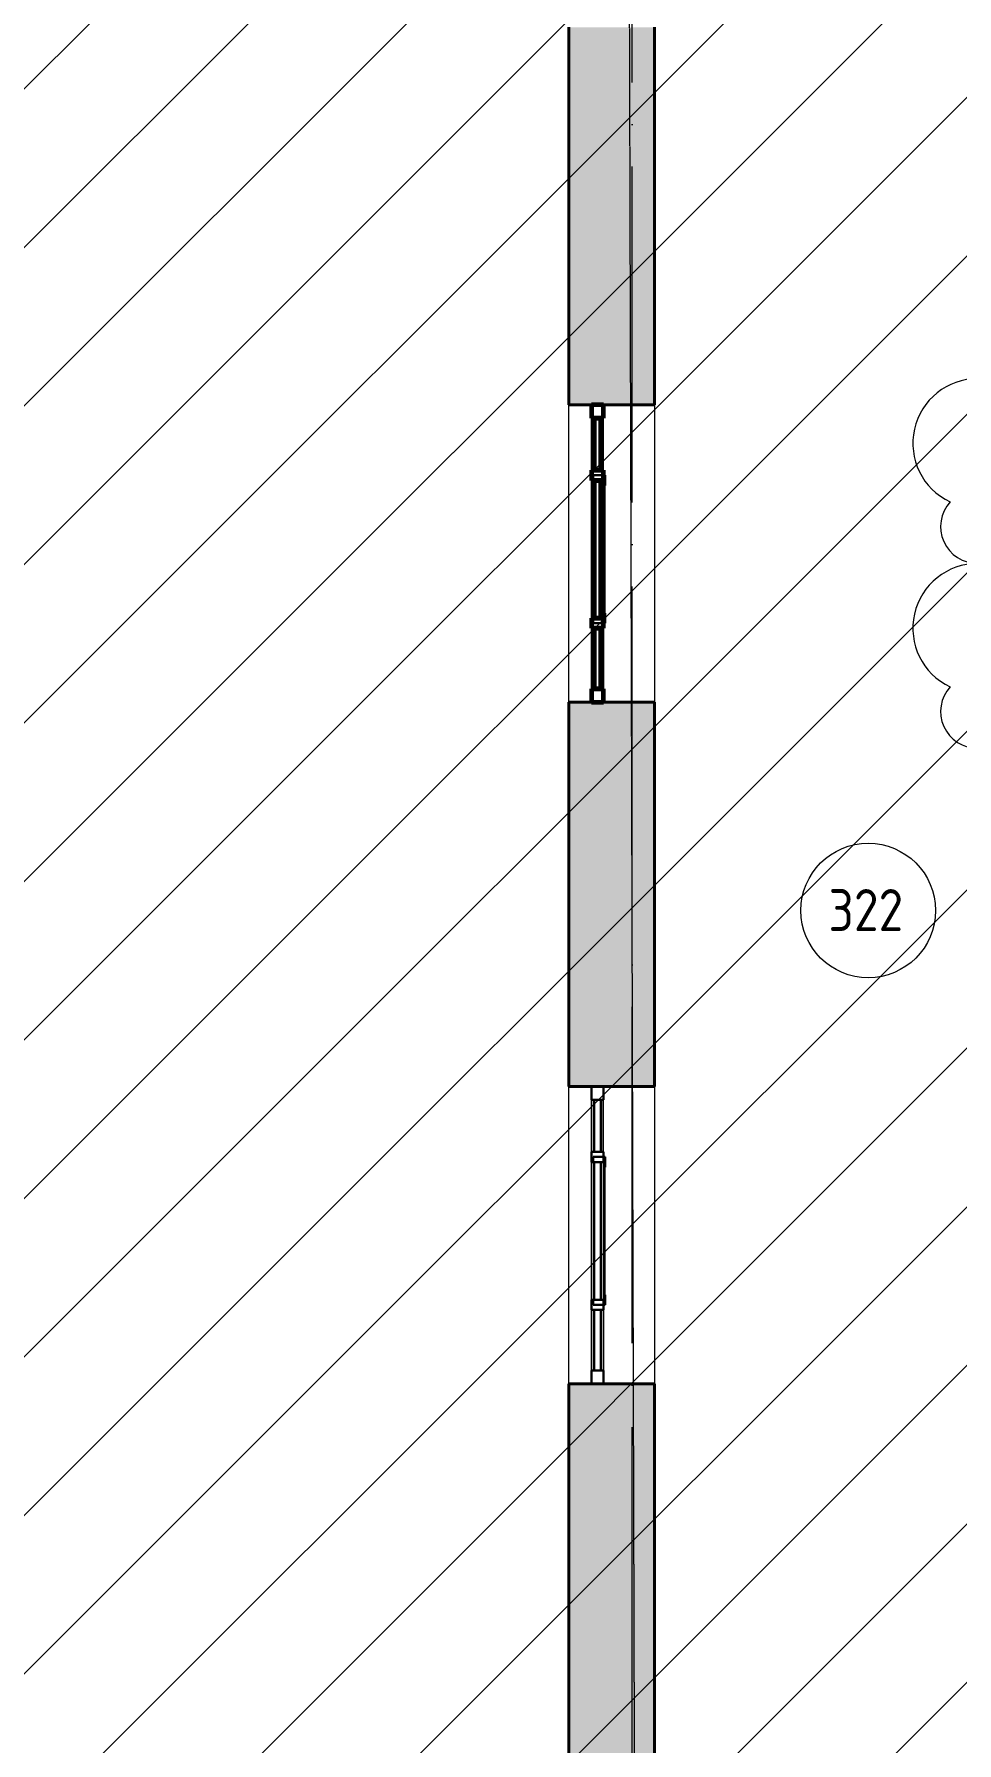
# Model space of a CAD drawing. Header units: millimetres. Extents: x -269164 to 430575, y -569542 to 36130.
# Drawn here: x 221036 to 226523, y -406697 to -396532 of the extents above; entities that cross this region are included whole.
import ezdxf

# ---------------------------------------------------------------- set-up
doc = ezdxf.new("R2010")
doc.units = ezdxf.units.MM
doc.linetypes.add('ADSK_Линия сетки', pattern=[25, 20, -2.5, 0, -2.5])
doc.linetypes.add('ADSK_Сверху', pattern=[4.5, 3, -1.5])
for name, color, linetype, lineweight in [('_ Окна', 7, 'Continuous', 30), ('Витраж', 7, 'Continuous', 18), ('Марки помещений', 7, 'Continuous', 20), ('Окна', 7, 'Continuous', 18), ('Оси', 7, 'Continuous', 9), ('Панели витража', 7, 'Continuous', 18), ('Перекрытие', 7, 'Continuous', 18), ('Стены наружные', 7, 'Continuous', 18)]:
    doc.layers.add(name, color=color, linetype=linetype, lineweight=lineweight)
doc.layers.add('Облака', color=1, linetype='Continuous', lineweight=20, true_color=0xff0000)
doc.styles.add('GOST Common_2', font='GOST_Common.ttf', dxfattribs={"width": 0.9, "height": 250})

# ---------------------------------------------------------------- blocks, each defined once
blk = doc.blocks.new('Прямоугольный импост - 70х20_60мм-1426008-03 План 3-го этажа маркировочный')
at = {"layer": 'Витраж', "color": 253, "linetype": 'ADSK_Сверху', "true_color": 0xaaaaaa}
for p, q in [((46238, 23836), (46168, 23836)), ((46168, 23756), (46168, 23836)), ((46238, 23756), (46238, 23836)), ((46168, 23416), (46168, 23446)), ((46238, 23416), (46238, 23446))]:
    blk.add_line(p, q, dxfattribs=at)
blk = doc.blocks.new('Прямоугольный импост - 70х20_60мм-1424475-03 План 3-го этажа маркировочный')
at = {"layer": 'Витраж', "color": 253, "linetype": 'ADSK_Сверху', "true_color": 0xaaaaaa}
for p, q in [((-80, 35), (0, 35)), ((0, 35), (0, -35)), ((0, -35), (-80, -35))]:
    blk.add_line(p, q, dxfattribs=at)
blk = doc.blocks.new('Прямоугольный импост - 70х20_60мм-1424476-03 План 3-го этажа маркировочный')
at = {"layer": 'Витраж', "color": 253, "linetype": 'ADSK_Сверху', "true_color": 0xaaaaaa}
for p, q in [((0, 35), (-80, 35)), ((0, -35), (0, 35)), ((-80, -35), (0, -35))]:
    blk.add_line(p, q, dxfattribs=at)
blk = doc.blocks.new('Прямоугольный импост - 70х20_60мм-1225111-03 План 3-го этажа маркировочный')
at = {"layer": 'Витраж', "color": 253, "linetype": 'ADSK_Сверху', "true_color": 0xaaaaaa}
for p, q in [((40144, 2435), (40114, 2435)), ((40144, 2365), (40114, 2365)), ((40994, 2435), (40964, 2435)), ((40994, 2365), (40964, 2365))]:
    blk.add_line(p, q, dxfattribs=at)
blk = doc.blocks.new('Витраж-тент со смещением вовне - 60мм 30 сдвиг-1466942-03 План 3-го этажа маркировочный')
at = {"layer": '_ Окна', "color": 253, "linetype": 'ADSK_Сверху', "true_color": 0xaaaaaa}
for p, q in [((-440, 25), (-440, -45)), ((-440, 25), (-410, 25)), ((-440, -45), (-440, 25)), ((440, 25), (410, 25)), ((440, -45), (440, 25)), ((440, -45), (440, 25)), ((-380, -45), (-440, -45)), ((-380, -35), (-380, -45)), ((380, -35), (380, -45)), ((380, -45), (440, -45))]:
    blk.add_line(p, q, dxfattribs=at)
at = {"layer": 'Окна', "color": 253, "linetype": 'ADSK_Сверху', "true_color": 0xaaaaaa}
blk.add_line((-380, -45), (380, -45), dxfattribs=at)
blk = doc.blocks.new('Прямоугольный импост - 70х20_60мм-1225113-03 План 3-го этажа маркировочный')
at = {"layer": 'Витраж', "color": 253, "linetype": 'ADSK_Сверху', "true_color": 0xaaaaaa}
for p, q in [((41024, 2435), (40994, 2435)), ((41024, 2365), (40994, 2365)), ((41464, 2435), (41384, 2435)), ((41464, 2365), (41384, 2365)), ((41464, 2365), (41464, 2435))]:
    blk.add_line(p, q, dxfattribs=at)
blk = doc.blocks.new('Прямоугольный импост - 70х60мм-1424473-03 План 3-го этажа маркировочный')
at = {"layer": 'Витраж', "color": 253, "linetype": 'ADSK_Сверху', "true_color": 0xaaaaaa}
for p, q in [((-30, 35), (30, 35)), ((30, -35), (-30, -35))]:
    blk.add_line(p, q, dxfattribs=at)
blk = doc.blocks.new('Прямоугольный импост - 70х60мм-1225009-03 План 3-го этажа маркировочный')
at = {"layer": 'Витраж', "color": 253, "linetype": 'ADSK_Сверху', "true_color": 0xaaaaaa}
for p, q in [((41024, 2435), (41024, 2365)), ((41384, 2435), (41024, 2435)), ((41384, 2365), (41024, 2365)), ((41384, 2365), (41384, 2435))]:
    blk.add_line(p, q, dxfattribs=at)
blk = doc.blocks.new('Прямоугольный импост - 70х60мм-1426010-03 План 3-го этажа маркировочный')
at = {"layer": 'Витраж', "color": 253, "linetype": 'ADSK_Сверху', "true_color": 0xaaaaaa}
for p, q in [((46238, 23756), (46168, 23756)), ((46168, 23446), (46168, 23756)), ((46238, 23446), (46238, 23756)), ((46168, 23446), (46238, 23446))]:
    blk.add_line(p, q, dxfattribs=at)
blk = doc.blocks.new('Прямоугольный импост - 70х60мм-1242018-03 План 3-го этажа маркировочный')
at = {"layer": 'Витраж', "color": 253, "linetype": 'ADSK_Сверху', "true_color": 0xaaaaaa}
for p, q in [((40144, 2435), (40144, 2365)), ((40964, 2435), (40144, 2435)), ((40964, 2365), (40144, 2365)), ((40964, 2365), (40964, 2435))]:
    blk.add_line(p, q, dxfattribs=at)
blk = doc.blocks.new('Системная панель - _AR_Стекло_40мм_привязка по центру-V88-03 План 3-го этажа маркировочный')
at = {"layer": 'Панели витража', "lineweight": 30}
for p, q in [((180, 20), (-180, 20)), ((-180, 20), (-180, -20)), ((180, -20), (180, 20)), ((-180, -20), (180, -20))]:
    blk.add_line(p, q, dxfattribs=at)
blk = doc.blocks.new('Прямоугольный импост - 70х40_60мм-V7-03 План 3-го этажа маркировочный')
at = {"layer": 'Витраж'}
for p, q in [((41024, 2435), (41384, 2435)), ((41024, 2365), (41384, 2365))]:
    blk.add_line(p, q, dxfattribs=at)
blk = doc.blocks.new('Прямоугольный импост - 70х20_60мм-V89-03 План 3-го этажа маркировочный')
at = {"layer": 'Витраж', "lineweight": 30}
for p, q in [((-80, 35), (0, 35)), ((-80, -35), (-80, 35)), ((0, 35), (0, -35)), ((0, -35), (-80, -35))]:
    blk.add_line(p, q, dxfattribs=at)
blk = doc.blocks.new('Прямоугольный импост - 70х20_60мм-V90-03 План 3-го этажа маркировочный')
at = {"layer": 'Витраж', "lineweight": 30}
for p, q in [((0, 35), (-80, 35)), ((-80, 35), (-80, -35)), ((0, -35), (0, 35)), ((-80, -35), (0, -35))]:
    blk.add_line(p, q, dxfattribs=at)
blk = doc.blocks.new('Системная панель - _AR_Стекло_40мм_привязка по центру-V91-03 План 3-го этажа маркировочный')
at = {"layer": 'Панели витража', "lineweight": 30}
for p, q in [((155, 20), (-155, 20)), ((-155, 20), (-155, -20)), ((155, -20), (155, 20)), ((-155, -20), (155, -20))]:
    blk.add_line(p, q, dxfattribs=at)
blk = doc.blocks.new('Прямоугольный импост - 70х40_60мм-V92-03 План 3-го этажа маркировочный')
at = {"layer": 'Витраж'}
for p, q in [((46168, 27751), (46168, 27441)), ((46238, 27751), (46238, 27441))]:
    blk.add_line(p, q, dxfattribs=at)
blk = doc.blocks.new('Системная панель - _AR_Стекло_40мм_привязка по центру-V93-03 План 3-го этажа маркировочный')
at = {"layer": 'Панели витража', "lineweight": 30}
for p, q in [((410, 20), (-410, 20)), ((-410, 20), (-410, -20)), ((410, -20), (410, 20)), ((-410, -20), (410, -20))]:
    blk.add_line(p, q, dxfattribs=at)
blk = doc.blocks.new('Прямоугольный импост - 70х40_60мм-V22-03 План 3-го этажа маркировочный')
at = {"layer": 'Витраж'}
for p, q in [((-6006, 10995), (-6006, 10175)), ((-5936, 10995), (-5936, 10175))]:
    blk.add_line(p, q, dxfattribs=at)
blk = doc.blocks.new('Прямоугольный импост - 70х60мм-V94-03 План 3-го этажа маркировочный')
at = {"layer": 'Витраж', "lineweight": 30}
for p, q in [((-30, 35), (30, 35)), ((-30, -35), (-30, 35)), ((30, 35), (30, -35)), ((30, -35), (-30, -35))]:
    blk.add_line(p, q, dxfattribs=at)
blk = doc.blocks.new('Системная панель - _AR_Стекло_40мм_привязка по центру-V83-03 План 3-го этажа маркировочный')
at = {"layer": 'Панели витража', "color": 1, "lineweight": 60, "true_color": 0xff0000}
for p, q in [((180, 20), (-180, 20)), ((-180, 20), (-180, -20)), ((180, -20), (180, 20)), ((-180, -20), (180, -20))]:
    blk.add_line(p, q, dxfattribs=at)
blk = doc.blocks.new('Прямоугольный импост - 70х20_60мм-V84-03 План 3-го этажа маркировочный')
at = {"layer": 'Витраж', "color": 1, "lineweight": 60, "true_color": 0xff0000}
for p, q in [((-80, 35), (0, 35)), ((-80, -35), (-80, 35)), ((0, 35), (0, -35)), ((0, -35), (-80, -35))]:
    blk.add_line(p, q, dxfattribs=at)
blk = doc.blocks.new('Прямоугольный импост - 70х20_60мм-V85-03 План 3-го этажа маркировочный')
at = {"layer": 'Витраж', "color": 1, "lineweight": 60, "true_color": 0xff0000}
for p, q in [((0, 35), (-80, 35)), ((-80, 35), (-80, -35)), ((0, -35), (0, 35)), ((-80, -35), (0, -35))]:
    blk.add_line(p, q, dxfattribs=at)
blk = doc.blocks.new('Системная панель - _AR_Стекло_40мм_привязка по центру-1426011-03 План 3-го этажа маркировочный')
at = {"layer": 'Панели витража', "color": 1, "lineweight": 60, "true_color": 0xff0000}
for p, q in [((155, 20), (-155, 20)), ((-155, 20), (-155, -20)), ((155, -20), (155, 20)), ((-155, -20), (155, -20))]:
    blk.add_line(p, q, dxfattribs=at)
blk = doc.blocks.new('Прямоугольный импост - 70х40_60мм-1426009-03 План 3-го этажа маркировочный')
at = {"layer": 'Витраж'}
for p, q in [((46168, 23756), (46168, 23446)), ((46238, 23756), (46238, 23446))]:
    blk.add_line(p, q, dxfattribs=at)
blk = doc.blocks.new('Системная панель - _AR_Стекло_40мм_привязка по центру-V86-03 План 3-го этажа маркировочный')
at = {"layer": 'Панели витража', "color": 1, "lineweight": 60, "true_color": 0xff0000}
for p, q in [((410, 20), (-410, 20)), ((-410, 20), (-410, -20)), ((410, -20), (410, 20)), ((-410, -20), (410, -20))]:
    blk.add_line(p, q, dxfattribs=at)
blk = doc.blocks.new('Прямоугольный импост - 70х60мм-V87-03 План 3-го этажа маркировочный')
at = {"layer": 'Витраж', "color": 1, "lineweight": 60, "true_color": 0xff0000}
for p, q in [((-30, 35), (30, 35)), ((-30, -35), (-30, 35)), ((30, 35), (30, -35)), ((30, -35), (-30, -35))]:
    blk.add_line(p, q, dxfattribs=at)
blk = doc.blocks.new('Family - ___-1846882-03 План 3-го этажа маркировочный')
at = {"layer": 'Облака'}
for centre, radius, start, end in [((49138, 32041), 363, 0, 154.7912), ((50176, 32041), 363, 0, 154.7912), ((48671, 32041), 208, 48.1897, 180), ((49709, 32041), 208, 48.1897, 180), ((48464, 31656), 385, 90, 244.7912), ((50539, 31821), 220, 318.1897, 90), ((50539, 31326), 385, 270, 64.7912), ((48464, 31161), 220, 138.1897, 270), ((48464, 30556), 385, 90, 244.7912), ((50539, 30721), 220, 318.1897, 90), ((50539, 30226), 385, 270, 64.7912), ((48464, 30061), 220, 138.1897, 270), ((48827, 29841), 363, 180, 334.7912), ((49294, 29841), 208, 228.1897, 0), ((49865, 29841), 363, 180, 334.7912), ((50332, 29841), 208, 228.1897, 0)]:
    blk.add_arc(centre, radius, start, end, dxfattribs=at)
blk = doc.blocks.new('ADSK_Марка_Помещение_ОдноЗначение - Номер-247393-03 План 3-го этажа маркировочный')
at = {"layer": 'Марки помещений'}
blk.add_circle((0, 0), 4, dxfattribs=at)

msp = doc.modelspace()

# ---------------------------------------------------------------- hatches: boundary and pattern name
at = {"lineweight": 13, "true_color": 0x636466}
h = msp.add_hatch(dxfattribs=at)
h.set_pattern_fill('ANSI31', color=251, scale=210)
h.set_pattern_definition([(45, (-1914008.9, -109463.3), (-471.46345, 471.46345), [])])
h.paths.add_polyline_path([(234958.19, -379662.32), (191467.82, -379662.32), (191467.82, -437206.01), (234958.19, -437206.01)])
at = {"layer": 'Стены наружные', "true_color": 0xc0c0c0}
h = msp.add_hatch(color=9, dxfattribs=at)
h.paths.add_polyline_path([(224216.12, -409687.86), (224726.12, -409687.86), (224726.12, -408556.4), (224216.12, -408556.4)])
h.paths.add_polyline_path([(224726.12, -406786.4), (224726.12, -404561.41), (224216.12, -404561.41), (224216.12, -406786.4), (224618.79, -406786.4)])
h.paths.add_polyline_path([(224605.48, -402791.41), (224726.12, -402791.41), (224726.12, -400506.34), (224216.12, -400506.34), (224216.12, -402791.41), (224572.17, -402791.41)])
h.paths.add_polyline_path([(224726.12, -398736.34), (224726.12, -396490.3), (224216.12, -396490.3), (224216.12, -398736.34), (224605.48, -398736.34)])
h.paths.add_polyline_path([(224572.17, -394720.3), (224726.12, -394720.3), (224726.12, -387372.71), (224216.12, -387372.71), (224216.12, -394720.3)])

# ---------------------------------------------------------------- linework, layer by layer
at = {"layer": 'Оси', "linetype": 'ADSK_Линия сетки', "ltscale": 100}
msp.add_line((224592.82, -439320.18), (224592.82, -386087.13), dxfattribs=at)
at = {"layer": 'Перекрытие', "color": 9, "linetype": 'ADSK_Сверху', "true_color": 0xaad4d4}
msp.add_line((224615.35, -409840.56), (224569.52, -393592.56), dxfattribs=at)
at = {"layer": 'Стены наружные', "lineweight": 40}
for p, q in [((224216.12, -396490.3), (224216.12, -398736.34)), ((224726.12, -398736.34), (224726.12, -396490.3)), ((224216.12, -398736.34), (224726.12, -398736.34)), ((224216.12, -400506.34), (224216.12, -402791.41)), ((224726.12, -400506.34), (224216.12, -400506.34)), ((224726.12, -402791.41), (224726.12, -400506.34)), ((224216.12, -402791.41), (224726.12, -402791.41)), ((224216.12, -404561.41), (224216.12, -406786.4)), ((224726.12, -404561.41), (224216.12, -404561.41)), ((224726.12, -406786.4), (224726.12, -404561.41))]:
    msp.add_line(p, q, dxfattribs=at)
at = {"layer": 'Стены наружные'}
for p, q in [((224216.12, -400506.34), (224216.12, -398736.34)), ((224726.12, -398736.34), (224726.12, -400506.34)), ((224216.12, -404561.41), (224216.12, -402791.41)), ((224726.12, -402791.41), (224726.12, -404561.41))]:
    msp.add_line(p, q, dxfattribs=at)

# ---------------------------------------------------------------- block references
at = {"layer": '_ Окна', "color": 253, "linetype": 'ADSK_Сверху', "true_color": 0xaaaaaa, "rotation": 90.00000000000078}
for p in [(224386.12, -399596.34), (224386.12, -403651.41)]:
    msp.add_blockref('Витраж-тент со смещением вовне - 60мм 30 сдвиг-1466942-03 План 3-го этажа маркировочный', p, dxfattribs=at)
at = {"layer": 'Витраж', "color": 253, "linetype": 'ADSK_Сверху', "true_color": 0xaaaaaa}
for name, p in [('Прямоугольный импост - 70х20_60мм-1426008-03 План 3-го этажа маркировочный', (178182.91, -422571.87)), ('Прямоугольный импост - 70х60мм-1426010-03 План 3-го этажа маркировочный', (178182.91, -422571.87)), ('Прямоугольный импост - 70х20_60мм-1426008-03 План 3-го этажа маркировочный', (178182.91, -426626.93)), ('Прямоугольный импост - 70х60мм-1426010-03 План 3-го этажа маркировочный', (178182.91, -426626.93))]:
    msp.add_blockref(name, p, dxfattribs=at)
at = {"layer": 'Витраж', "color": 253, "linetype": 'ADSK_Сверху', "true_color": 0xaaaaaa, "extrusion": (0, 0, -1), "rotation": 89.99999999999922}
for name, p in [('Прямоугольный импост - 70х20_60мм-1424475-03 План 3-го этажа маркировочный', (-224386.12, -398736.34)), ('Прямоугольный импост - 70х60мм-1424473-03 План 3-го этажа маркировочный', (-224386.12, -399156.34)), ('Прямоугольный импост - 70х60мм-1424473-03 План 3-го этажа маркировочный', (-224386.12, -400036.34)), ('Прямоугольный импост - 70х20_60мм-1424475-03 План 3-го этажа маркировочный', (-224386.12, -402791.41)), ('Прямоугольный импост - 70х60мм-1424473-03 План 3-го этажа маркировочный', (-224386.12, -403211.41)), ('Прямоугольный импост - 70х60мм-1424473-03 План 3-го этажа маркировочный', (-224386.12, -404091.41))]:
    msp.add_blockref(name, p, dxfattribs=at)
at = {"layer": 'Витраж', "extrusion": (0, 0, -1), "rotation": 89.99999999999922}
for name, p in [('Прямоугольный импост - 70х20_60мм-V84-03 План 3-го этажа маркировочный', (-224386.12, -398736.34)), ('Прямоугольный импост - 70х60мм-V87-03 План 3-го этажа маркировочный', (-224386.12, -399156.34)), ('Прямоугольный импост - 70х60мм-V87-03 План 3-го этажа маркировочный', (-224386.12, -400036.34)), ('Прямоугольный импост - 70х20_60мм-V89-03 План 3-го этажа маркировочный', (-224386.12, -402791.41)), ('Прямоугольный импост - 70х60мм-V94-03 План 3-го этажа маркировочный', (-224386.12, -403211.41)), ('Прямоугольный импост - 70х60мм-V94-03 План 3-го этажа маркировочный', (-224386.12, -404091.41))]:
    msp.add_blockref(name, p, dxfattribs=at)
at = {"layer": 'Витраж'}
for name, p in [('Прямоугольный импост - 70х40_60мм-1426009-03 План 3-го этажа маркировочный', (178182.91, -422571.87)), ('Прямоугольный импост - 70х40_60мм-V22-03 План 3-го этажа маркировочный', (230357.16, -410181.74)), ('Прямоугольный импост - 70х40_60мм-V92-03 План 3-го этажа маркировочный', (178182.91, -430621.92)), ('Прямоугольный импост - 70х40_60мм-V22-03 План 3-го этажа маркировочный', (230357.16, -414236.8))]:
    msp.add_blockref(name, p, dxfattribs=at)
at = {"layer": 'Витраж', "color": 253, "linetype": 'ADSK_Сверху', "true_color": 0xaaaaaa}
for name, p, rotation in [('Прямоугольный импост - 70х20_60мм-1225111-03 План 3-го этажа маркировочный', (221986.61, -359042.24), 270.0000000000006), ('Прямоугольный импост - 70х60мм-1242018-03 План 3-го этажа маркировочный', (221986.61, -359042.24), 270.0000000000006), ('Прямоугольный импост - 70х20_60мм-1225113-03 План 3-го этажа маркировочный', (221986.61, -359042.24), 270.0000000000011), ('Прямоугольный импост - 70х60мм-1225009-03 План 3-го этажа маркировочный', (221986.61, -359042.24), 270.0000000000011), ('Прямоугольный импост - 70х20_60мм-1424476-03 План 3-го этажа маркировочный', (224386.12, -400506.34), 270.0000000000007), ('Прямоугольный импост - 70х20_60мм-1225111-03 План 3-го этажа маркировочный', (221986.61, -363097.31), 270.0000000000006), ('Прямоугольный импост - 70х60мм-1242018-03 План 3-го этажа маркировочный', (221986.61, -363097.31), 270.0000000000006), ('Прямоугольный импост - 70х20_60мм-1225113-03 План 3-го этажа маркировочный', (221986.61, -363097.31), 270.0000000000011), ('Прямоугольный импост - 70х60мм-1225009-03 План 3-го этажа маркировочный', (221986.61, -363097.31), 270.0000000000011), ('Прямоугольный импост - 70х20_60мм-1424476-03 План 3-го этажа маркировочный', (224386.12, -404561.41), 270.0000000000007)]:
    msp.add_blockref(name, p, dxfattribs=dict(at, rotation=rotation))
at = {"layer": 'Витраж'}
for name, p, rotation in [('Прямоугольный импост - 70х40_60мм-V7-03 План 3-го этажа маркировочный', (221986.61, -359042.24), 270.0000000000011), ('Прямоугольный импост - 70х20_60мм-V85-03 План 3-го этажа маркировочный', (224386.12, -400506.34), 270.0000000000007), ('Прямоугольный импост - 70х40_60мм-V7-03 План 3-го этажа маркировочный', (221986.61, -363097.31), 270.0000000000011), ('Прямоугольный импост - 70х20_60мм-V90-03 План 3-го этажа маркировочный', (224386.12, -404561.41), 270.0000000000007)]:
    msp.add_blockref(name, p, dxfattribs=dict(at, rotation=rotation))
at = {"layer": 'Марки помещений', "xscale": 99.99999999999993, "yscale": 99.99999999999993, "zscale": 99.99999999999993}
msp.add_blockref('ADSK_Марка_Помещение_ОдноЗначение - Номер-247393-03 План 3-го этажа маркировочный', (225996.43, -401745.42), dxfattribs=at)
at = {"layer": 'Облака'}
msp.add_blockref('Family - ___-1846882-03 План 3-го этажа маркировочный', (178182.91, -430621.92), dxfattribs=at)
at = {"layer": 'Панели витража', "rotation": 90.00000000000078}
for name, p in [('Системная панель - _AR_Стекло_40мм_привязка по центру-1426011-03 План 3-го этажа маркировочный', (224386.12, -398971.34)), ('Системная панель - _AR_Стекло_40мм_привязка по центру-V86-03 План 3-го этажа маркировочный', (224386.12, -399596.34)), ('Системная панель - _AR_Стекло_40мм_привязка по центру-V83-03 План 3-го этажа маркировочный', (224386.12, -400246.34)), ('Системная панель - _AR_Стекло_40мм_привязка по центру-V91-03 План 3-го этажа маркировочный', (224386.12, -403026.41)), ('Системная панель - _AR_Стекло_40мм_привязка по центру-V93-03 План 3-го этажа маркировочный', (224386.12, -403651.41)), ('Системная панель - _AR_Стекло_40мм_привязка по центру-V88-03 План 3-го этажа маркировочный', (224386.12, -404301.41))]:
    msp.add_blockref(name, p, dxfattribs=at)

# ---------------------------------------------------------------- texts
at = {"layer": 'Марки помещений', "lineweight": 9, "insert": (225760.17, -401617.7), "char_height": 250, "width": 584.4302, "attachment_point": 1, "style": 'GOST Common_2'}
msp.add_mtext('322', dxfattribs=at)

doc.saveas('drawing.dxf')
